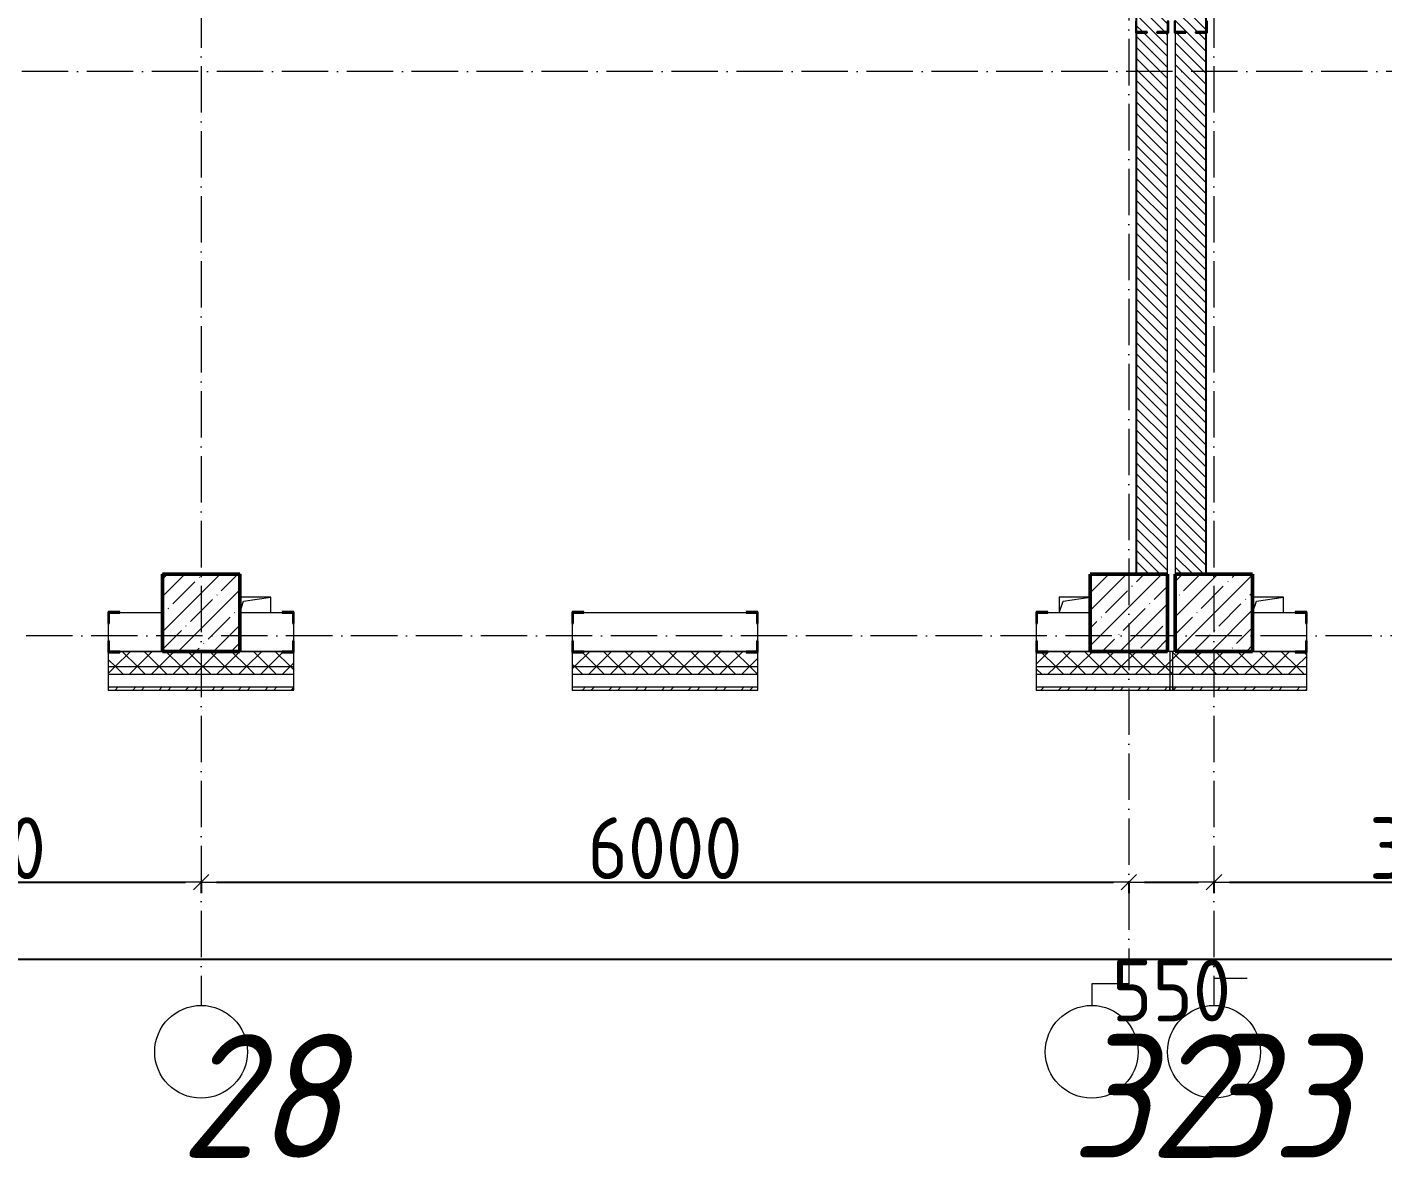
# Model space of a CAD drawing. Header units: millimetres. Extents: x -356862 to 418287, y 0 to 839748.
# Drawn here: x 180254 to 189022, y 510921 to 518234 of the extents above; entities that cross this region are included whole.
import ezdxf

# ---------------------------------------------------------------- set-up
doc = ezdxf.new("R2010")
doc.units = ezdxf.units.MM
doc.linetypes.add('50_200_ШТРИХ_1Т_ш5_п1_п1_', pattern=[700, 500, -100, 0, -100])
for name, color, linetype, lineweight in [('A-____-____-DIMS', 7, 'Continuous', 9), ('A-GENM-____-MCUT', 7, 'Continuous', 25), ('A-GENM-____-OTLN', 7, 'Continuous', 9), ('A-GENM-____-OTLN-1', 7, 'Continuous', 25), ('A-WALL-____-MCUT', 7, 'Continuous', 13), ('A-WALL-____-MCUT-1', 7, 'Continuous', 9), ('A-WALL-____-OTLN', 7, 'Continuous', 9), ('A-WALL-____-PATT-1', 7, 'Continuous', 9), ('A-WALL-FNSH-MCUT-1', 7, 'Continuous', 9), ('S-COLS-____-MCUT', 7, 'Continuous', 50), ('S-COLS-____-OTLN', 7, 'Continuous', 9), ('S-GRID-____-IDEN', 7, 'Continuous', 9), ('S-GRID-____-OTLN', 7, 'Continuous', 9), ('S-GRID-____-OTLN-1', 7, '50_200_ШТРИХ_1Т_ш5_п1_п1_', 9)]:
    doc.layers.add(name, color=color, linetype=linetype, lineweight=lineweight)
doc.styles.add('ISOCPEUR_I_9', font='isocpeui.ttf', dxfattribs={"width": 0.9, "height": 250})
doc.styles.add('СПДС', font='isocpeur.ttf', dxfattribs={"width": 0.9})
doc.dimstyles.new('Размера А3', dxfattribs={"dimtxt": 200, "dimasz": 100, "dimexe": 70, "dimexo": 100, "dimgap": 20, "dimtad": 1, "dimdec": 0, "dimrnd": 10, "dimzin": 0, "dimdsep": 46, "dimtxsty": 'СПДС', "dimblk": 'ARROWHEAD_6', "dimcen": 1, "dimclrd": 256, "dimclre": 256, "dimclrt": 256, "dimazin": 0, "dimtfac": 1, "dimtdec": 0, "dimtmove": 2, "dimatfit": 3, "dimfxl": 1, "dimtolj": 1, "dimtzin": 0, "dimarcsym": 0})
pattern_1 = [(135, (142429.057, 459015.94), (-35.35534, -35.35534), [])]
pattern_2 = [(45, (142429.06, 459015.94), (-70.71068, 70.71068), []), (135, (142429.06, 459015.94), (-70.71068, -70.71068), [])]
pattern_3 = [(45, (142429.06, 459015.94), (-85.53659, 85.53659), []), (45, (142486.08, 459015.94), (-85.53659, 85.53659), [])]

# ---------------------------------------------------------------- blocks, each defined once
blk = doc.blocks.new('BSC_Колонна _Прямоугольная - 500х500-V16-АР1_План отверстий 3 этажа в осях 1-64_Ю-ЯЯ')
at = {"layer": 'S-COLS-____-OTLN'}
h = blk.add_hatch(dxfattribs=at)
h.set_pattern_fill('FP_23', color=256, style=0, pattern_type=2)
h.set_pattern_definition([(45, (-44950, -55431.04), (-114.04925, 114.04925), []), (45, (-44835.95, -55431.04), (-114.04925, 114.04925), [201.613, -40.323, 3.353, -36.97])])
h.paths.add_polyline_path([(-250, -250), (250, -250), (250, 250), (-250, 250), (-250, 177.9)], flags=0)
at = {"layer": 'S-COLS-____-MCUT'}
for p, q in [((250, 250), (-250, 250)), ((-250, 250), (-250, -250)), ((250, -250), (250, 250)), ((-250, -250), (250, -250))]:
    blk.add_line(p, q, dxfattribs=at)
blk = doc.blocks.new('BSC_Колонна _Прямоугольная - 500х500-V44-АР1_План отверстий 3 этажа в осях 1-64_Ю-ЯЯ')
at = {"layer": 'S-COLS-____-OTLN'}
h = blk.add_hatch(dxfattribs=at)
h.set_pattern_fill('FP_52', color=256, style=0, pattern_type=2)
h.set_pattern_definition([(45, (-38950, -55431.04), (-114.04925, 114.04925), []), (45, (-38835.95, -55431.04), (-114.04925, 114.04925), [201.613, -40.323, 3.353, -36.97])])
h.paths.add_polyline_path([(-250, -250), (250, -250), (250, 250), (-250, 250)], flags=0)
at = {"layer": 'S-COLS-____-MCUT'}
for p, q in [((250, 250), (-250, 250)), ((-250, 250), (-250, -250)), ((250, -250), (250, 250)), ((-250, -250), (250, -250))]:
    blk.add_line(p, q, dxfattribs=at)
blk = doc.blocks.new('BSC_Колонна _Прямоугольная - 500х500-V72-АР1_План отверстий 3 этажа в осях 1-64_Ю-ЯЯ')
at = {"layer": 'S-COLS-____-OTLN'}
h = blk.add_hatch(dxfattribs=at)
h.set_pattern_fill('FP_81', color=256, style=0, pattern_type=2)
h.set_pattern_definition([(45, (-45500, -55431.04), (-114.04925, 114.04925), []), (45, (-45385.95, -55431.04), (-114.04925, 114.04925), [201.613, -40.323, 3.353, -36.97])])
h.paths.add_polyline_path([(-250, -250), (250, -250), (250, 250), (-250, 250), (-250, 177.9)], flags=0)
at = {"layer": 'S-COLS-____-MCUT'}
for p, q in [((250, 250), (-250, 250)), ((-250, 250), (-250, -250)), ((250, -250), (250, 250)), ((-250, -250), (250, -250))]:
    blk.add_line(p, q, dxfattribs=at)
blk = doc.blocks.new('Фахверк_СКБ_Уголок - 250_2700-27497298-АР1_План отверстий 3 этажа в осях 1-64_Ю-ЯЯ')
at = {"layer": 'A-GENM-____-MCUT'}
for p, q in [((200, 181), (125, 181)), ((125, 181), (125, 106)), ((200, 175), (200, 181)), ((125, 106), (131, 106)), ((131, 106), (131, 175)), ((131, 175), (200, 175)), ((131, -6), (125, -6)), ((125, -6), (125, -81)), ((125, -81), (200, -81)), ((131, -75), (131, -6)), ((200, -75), (131, -75)), ((200, -81), (200, -75))]:
    blk.add_line(p, q, dxfattribs=at)
blk = doc.blocks.new('Фахверк_СКБ_Уголок - 200_3550-28267367-АР1_План отверстий 3 этажа в осях 1-64_Ю-ЯЯ')
at = {"layer": 'A-GENM-____-MCUT'}
for p, q in [((200, 156), (125, 156)), ((125, 156), (125, 81)), ((131, 81), (131, 150)), ((131, 150), (200, 150)), ((200, 150), (200, 156)), ((125, 81), (131, 81)), ((131, 19), (125, 19)), ((125, 19), (125, -56)), ((131, -50), (131, 19)), ((125, -56), (200, -56)), ((200, -50), (131, -50)), ((200, -56), (200, -50))]:
    blk.add_line(p, q, dxfattribs=at)
blk = doc.blocks.new('Фахверк_СКБ_Уголок - 200_3550-28187522-АР1_План отверстий 3 этажа в осях 1-64_Ю-ЯЯ')
at = {"layer": 'A-GENM-____-MCUT'}
for p, q in [((125, 156), (50, 156)), ((50, 156), (50, 150)), ((50, 150), (119, 150)), ((119, 150), (119, 81)), ((125, 81), (125, 156)), ((119, 81), (125, 81)), ((125, 19), (119, 19)), ((119, 19), (119, -50)), ((125, -56), (125, 19)), ((119, -50), (50, -50)), ((50, -50), (50, -56)), ((50, -56), (125, -56))]:
    blk.add_line(p, q, dxfattribs=at)
blk = doc.blocks.new('AR_Отверстие прямоугольное _в плите_ - AR_Отверстие прямоугольное _в плите_-V178-АР1_План отверстий 3 этажа в осях 1-64_Ю-ЯЯ')
at = {"layer": 'A-GENM-____-OTLN'}
for p, q in [((100, 50), (-100, 50)), ((-100, -50), (-75, 25)), ((-75, 25), (100, 50)), ((100, -50), (100, 50))]:
    blk.add_line(p, q, dxfattribs=at)
blk = doc.blocks.new('AR_Отверстие прямоугольное _в плите_ - AR_Отверстие прямоугольное _в плите_-V185-АР1_План отверстий 3 этажа в осях 1-64_Ю-ЯЯ')
at = {"layer": 'A-GENM-____-OTLN'}
for p, q in [((100, 50), (-100, 50)), ((-100, 50), (-100, -50)), ((-100, -50), (-75, 25)), ((-75, 25), (100, 50))]:
    blk.add_line(p, q, dxfattribs=at)
blk = doc.blocks.new('Стены 3 - Стены 4-31194751-АР1_План отверстий 3 этажа в осях 1-64_Ю-ЯЯ')
at = {"layer": 'A-WALL-____-MCUT'}
for p, q in [((-1798.5, 41030.2), (-1798.5, 41010.2)), ((-1548.5, 41030.2), (-1798.5, 41030.2)), ((-1798.5, 41010.2), (-1548.5, 41010.2)), ((-1548.5, 41010.2), (-1548.5, 41030.2))]:
    blk.add_line(p, q, dxfattribs=at)
blk = doc.blocks.new('Ось сетки - Круг_Ø6_00__ISO-2_5_0_9K_-25732049-АР1_План отверстий 3 этажа в осях 1-64_Ю-ЯЯ')
at = {"layer": 'S-GRID-____-IDEN'}
blk.add_circle((0, 0), 3, dxfattribs=at)
blk = doc.blocks.new('ARROWHEAD_6')
at = {"color": 0, "linetype": 'Continuous'}
for p, q in [((0, 0), (-1, 0)), ((-0.5, -0.5), (0.5, 0.5))]:
    blk.add_line(p, q, dxfattribs=at)
blk = doc.blocks.new('*D2573')
at = {"layer": 'A-____-____-DIMS', "lineweight": -2, "transparency": 16777216}
for p, q in [((178379.1, 512710.5), (178379.1, 512634.4)), ((178479.1, 512704.4), (181279.1, 512704.4)), ((181379.1, 512710.5), (181379.1, 512634.4))]:
    blk.add_line(p, q, dxfattribs=at)
at = {"layer": 'Defpoints', "color": 0, "transparency": 16777216}
for p in [(178379.1, 512810.5), (181379.1, 512810.5), (181379.1, 512704.4)]:
    blk.add_point(p, dxfattribs=at)
at = {"layer": 'A-____-____-DIMS', "lineweight": -2, "transparency": 16777216, "xscale": 100, "yscale": 100, "zscale": 100, "rotation": 180}
blk.add_blockref('ARROWHEAD_6', (178379.1, 512704.4), dxfattribs=at)
at = {"layer": 'A-____-____-DIMS', "lineweight": -2, "transparency": 16777216, "xscale": 100, "yscale": 100, "zscale": 100}
blk.add_blockref('ARROWHEAD_6', (181379.1, 512704.4), dxfattribs=at)
at = {"layer": 'A-____-____-DIMS', "transparency": 16777216, "insert": (179879.1, 512924.4), "char_height": 400, "attachment_point": 5, "style": 'СПДС'}
blk.add_mtext('\\A1;3000', dxfattribs=at)
blk = doc.blocks.new('*D2574')
at = {"layer": 'A-____-____-DIMS', "lineweight": -2, "transparency": 16777216}
for p, q in [((181379.1, 512710.5), (181379.1, 512634.4)), ((181479.1, 512704.4), (187279.1, 512704.4)), ((187379.1, 512710.5), (187379.1, 512634.4))]:
    blk.add_line(p, q, dxfattribs=at)
at = {"layer": 'Defpoints', "color": 0, "transparency": 16777216}
for p in [(181379.1, 512810.5), (187379.1, 512810.5), (187379.1, 512704.4)]:
    blk.add_point(p, dxfattribs=at)
at = {"layer": 'A-____-____-DIMS', "lineweight": -2, "transparency": 16777216, "xscale": 100, "yscale": 100, "zscale": 100, "rotation": 180}
blk.add_blockref('ARROWHEAD_6', (181379.1, 512704.4), dxfattribs=at)
at = {"layer": 'A-____-____-DIMS', "lineweight": -2, "transparency": 16777216, "xscale": 100, "yscale": 100, "zscale": 100}
blk.add_blockref('ARROWHEAD_6', (187379.1, 512704.4), dxfattribs=at)
at = {"layer": 'A-____-____-DIMS', "transparency": 16777216, "insert": (184379.1, 512924.4), "char_height": 400, "attachment_point": 5, "style": 'СПДС'}
blk.add_mtext('\\A1;6000', dxfattribs=at)
blk = doc.blocks.new('*D2575')
at = {"layer": 'A-____-____-DIMS', "lineweight": -2, "transparency": 16777216}
for p, q in [((187379.1, 512710.5), (187379.1, 512634.4)), ((187479.1, 512704.4), (187829.1, 512704.4)), ((187929.1, 512710.5), (187929.1, 512634.4))]:
    blk.add_line(p, q, dxfattribs=at)
at = {"layer": 'Defpoints', "color": 0, "transparency": 16777216}
for p in [(187379.1, 512810.5), (187929.1, 512810.5), (187929.1, 512704.4)]:
    blk.add_point(p, dxfattribs=at)
at = {"layer": 'A-____-____-DIMS', "lineweight": -2, "transparency": 16777216, "xscale": 100, "yscale": 100, "zscale": 100, "rotation": 180}
blk.add_blockref('ARROWHEAD_6', (187379.1, 512704.4), dxfattribs=at)
at = {"layer": 'A-____-____-DIMS', "lineweight": -2, "transparency": 16777216, "xscale": 100, "yscale": 100, "zscale": 100}
blk.add_blockref('ARROWHEAD_6', (187929.1, 512704.4), dxfattribs=at)
at = {"layer": 'A-____-____-DIMS', "transparency": 16777216, "insert": (187654.1, 512004.4), "char_height": 400, "attachment_point": 5, "style": 'СПДС'}
blk.add_mtext('\\A1;550', dxfattribs=at)
blk = doc.blocks.new('*D2576')
at = {"layer": 'A-____-____-DIMS', "lineweight": -2, "transparency": 16777216}
for p, q in [((187929.1, 512710.5), (187929.1, 512634.4)), ((188029.1, 512704.4), (190829.1, 512704.4)), ((190929.1, 512710.5), (190929.1, 512634.4))]:
    blk.add_line(p, q, dxfattribs=at)
at = {"layer": 'Defpoints', "color": 0, "transparency": 16777216}
for p in [(187929.1, 512810.5), (190929.1, 512810.5), (190929.1, 512704.4)]:
    blk.add_point(p, dxfattribs=at)
at = {"layer": 'A-____-____-DIMS', "lineweight": -2, "transparency": 16777216, "xscale": 100, "yscale": 100, "zscale": 100, "rotation": 180}
blk.add_blockref('ARROWHEAD_6', (187929.1, 512704.4), dxfattribs=at)
at = {"layer": 'A-____-____-DIMS', "lineweight": -2, "transparency": 16777216, "xscale": 100, "yscale": 100, "zscale": 100}
blk.add_blockref('ARROWHEAD_6', (190929.1, 512704.4), dxfattribs=at)
at = {"layer": 'A-____-____-DIMS', "transparency": 16777216, "insert": (189429.1, 512924.4), "char_height": 400, "attachment_point": 5, "style": 'СПДС'}
blk.add_mtext('\\A1;3000', dxfattribs=at)
blk = doc.blocks.new('*D2585')
at = {"layer": 'A-____-____-DIMS', "lineweight": -2, "transparency": 16777216}
for p, q in [((140079.1, 512213.7), (140079.1, 512137.6)), ((140179.1, 512207.6), (213379.1, 512207.6)), ((213479.1, 512213.7), (213479.1, 512137.6))]:
    blk.add_line(p, q, dxfattribs=at)
at = {"layer": 'Defpoints', "color": 0, "transparency": 16777216}
for p in [(140079.1, 512313.7), (213479.1, 512313.7), (213479.1, 512207.6)]:
    blk.add_point(p, dxfattribs=at)
at = {"layer": 'A-____-____-DIMS', "lineweight": -2, "transparency": 16777216, "xscale": 100, "yscale": 100, "zscale": 100, "rotation": 180}
blk.add_blockref('ARROWHEAD_6', (140079.1, 512207.6), dxfattribs=at)
at = {"layer": 'A-____-____-DIMS', "lineweight": -2, "transparency": 16777216, "xscale": 100, "yscale": 100, "zscale": 100}
blk.add_blockref('ARROWHEAD_6', (213479.1, 512207.6), dxfattribs=at)
at = {"layer": 'A-____-____-DIMS', "transparency": 16777216, "insert": (176779.1, 512427.6), "char_height": 400, "attachment_point": 5, "style": 'СПДС'}
blk.add_mtext('\\A1;73400', dxfattribs=at)

msp = doc.modelspace()

# ---------------------------------------------------------------- hatches: boundary and pattern name
at = {"layer": 'A-WALL-____-PATT-1'}
h = msp.add_hatch(dxfattribs=at)
h.set_pattern_fill('FP_9', color=256, style=0, pattern_type=2)
h.set_pattern_definition(pattern_1)
h.paths.add_polyline_path([(187429.0567, 514696.983), (187629.0567, 514696.983), (187629.0567, 518196.983), (187560.0567, 518196.983), (187560.0567, 518202.983), (187629.0567, 518202.983), (187629.0567, 521696.983), (187429.0567, 521696.983), (187429.0567, 518202.983), (187498.0567, 518202.983), (187498.0567, 518196.983), (187429.0567, 518196.983), (187429.0567, 516239.3938)], flags=0)
h = msp.add_hatch(dxfattribs=at)
h.set_pattern_fill('FP_9', color=256, style=0, pattern_type=2)
h.set_pattern_definition(pattern_1)
h.paths.add_polyline_path([(187679.0567, 514696.983), (187879.0567, 514696.983), (187879.0567, 518196.983), (187810.0567, 518196.983), (187810.0567, 518202.983), (187879.0567, 518202.983), (187879.0567, 521696.983), (187679.0567, 521696.983), (187679.0567, 518202.983), (187748.0567, 518202.983), (187748.0567, 518196.983), (187679.0567, 518196.983), (187679.0567, 516239.3938)], flags=0)
h = msp.add_hatch(dxfattribs=at)
h.set_pattern_fill('FP_4', color=256, style=0, pattern_type=2)
h.set_pattern_definition(pattern_2)
h.paths.add_polyline_path([(216648.5309, 514096.983), (216729.0567, 514096.983), (216729.0567, 514196.983), (210379.0567, 514196.983), (210379.0567, 514096.983), (213113.6023, 514096.983)], flags=0)
h.paths.add_polyline_path([(206043.7451, 514096.983), (206429.0567, 514096.983), (206429.0567, 514190.983), (206354.0567, 514190.983), (206354.0567, 514196.983), (205404.0567, 514196.983), (205404.0567, 514190.983), (205329.0567, 514190.983), (205329.0567, 514096.983), (205679.0567, 514096.983)], flags=0)
h.paths.add_polyline_path([(207811.2094, 514096.983), (209379.0567, 514096.983), (209379.0567, 514196.983), (207504.0567, 514196.983), (207504.0567, 514190.983), (207429.0567, 514190.983), (207429.0567, 514096.983)], flags=0)
h.paths.add_polyline_path([(202404.0567, 514096.983), (203529.0567, 514096.983), (203529.0567, 514190.983), (203454.0567, 514190.983), (203454.0567, 514196.983), (202404.0567, 514196.983), (202404.0567, 514190.983), (202329.0567, 514190.983), (202329.0567, 514096.983), (202335.0567, 514096.983)], flags=0)
h.paths.add_polyline_path([(200529.0567, 514096.983), (200529.0567, 514190.983), (200454.0567, 514190.983), (200454.0567, 514196.983), (199404.0567, 514196.983), (199404.0567, 514190.983), (199329.0567, 514190.983), (199329.0567, 514096.983), (199857.6201, 514096.983)], flags=0)
h.paths.add_polyline_path([(196404.0567, 514096.983), (197529.0567, 514096.983), (197529.0567, 514190.983), (197454.0567, 514190.983), (197454.0567, 514196.983), (196404.0567, 514196.983), (196404.0567, 514190.983), (196329.0567, 514190.983), (196329.0567, 514096.983)], flags=0)
h.paths.add_polyline_path([(194454.0567, 514096.983), (194529.0567, 514096.983), (194529.0567, 514190.983), (194454.0567, 514190.983), (194454.0567, 514196.983), (193404.0567, 514196.983), (193404.0567, 514190.983), (193329.0567, 514190.983), (193329.0567, 514096.983), (193671.4951, 514096.983)], flags=0)
h.paths.add_polyline_path([(190679.0567, 514096.983), (191529.0567, 514096.983), (191529.0567, 514190.983), (191454.0567, 514190.983), (191454.0567, 514196.983), (190404.0567, 514196.983), (190404.0567, 514190.983), (190329.0567, 514190.983), (190329.0567, 514096.983), (190404.0567, 514096.983)], flags=0)
h.paths.add_polyline_path([(188369.1023, 514096.983), (188529.0567, 514096.983), (188529.0567, 514190.983), (188454.0567, 514190.983), (188454.0567, 514196.983), (186854.0567, 514196.983), (186854.0567, 514190.983), (186779.0567, 514190.983), (186779.0567, 514096.983), (187485.3701, 514096.983)], flags=0)
h.paths.add_polyline_path([(184834.1737, 514096.983), (184979.0567, 514096.983), (184979.0567, 514190.983), (184904.0567, 514190.983), (184904.0567, 514196.983), (183854.0567, 514196.983), (183854.0567, 514190.983), (183779.0567, 514190.983), (183779.0567, 514096.983)], flags=0)
h.paths.add_polyline_path([(181979.0567, 514096.983), (181979.0567, 514190.983), (181904.0567, 514190.983), (181904.0567, 514196.983), (180854.0567, 514196.983), (180854.0567, 514190.983), (180779.0567, 514190.983), (180779.0567, 514096.983), (181299.2451, 514096.983)], flags=0)
h.paths.add_polyline_path([(178648.0487, 514096.983), (178979.0567, 514096.983), (178979.0567, 514190.983), (178904.0567, 514190.983), (178904.0567, 514196.983), (177854.0567, 514196.983), (177854.0567, 514190.983), (177779.0567, 514190.983), (177779.0567, 514096.983), (178206.1826, 514096.983)], flags=0)
h.paths.add_polyline_path([(174854.0567, 514096.983), (175979.0567, 514096.983), (175979.0567, 514190.983), (175904.0567, 514190.983), (175904.0567, 514196.983), (174854.0567, 514196.983), (174854.0567, 514190.983), (174779.0567, 514190.983), (174779.0567, 514096.983), (174785.0567, 514096.983)], flags=0)
h.paths.add_polyline_path([(171779.0567, 514096.983), (172979.0567, 514096.983), (172979.0567, 514190.983), (172904.0567, 514190.983), (172904.0567, 514196.983), (171854.0567, 514196.983), (171854.0567, 514190.983), (171779.0567, 514190.983)], flags=0)
h.paths.add_polyline_path([(169979.0567, 514096.983), (169979.0567, 514190.983), (169904.0567, 514190.983), (169904.0567, 514196.983), (168854.0567, 514196.983), (168854.0567, 514190.983), (168779.0567, 514190.983), (168779.0567, 514096.983), (169810.7272, 514096.983)], flags=0)
h.paths.add_polyline_path([(165854.0567, 514096.983), (166979.0567, 514096.983), (166979.0567, 514190.983), (166904.0567, 514190.983), (166904.0567, 514196.983), (165854.0567, 514196.983), (165854.0567, 514190.983), (165779.0567, 514190.983), (165779.0567, 514096.983), (165785.0567, 514096.983)], flags=0)
h.paths.add_polyline_path([(163979.0567, 514096.983), (163979.0567, 514190.983), (163904.0567, 514190.983), (163904.0567, 514196.983), (162854.0567, 514196.983), (162854.0567, 514190.983), (162779.0567, 514190.983), (162779.0567, 514096.983), (163904.0567, 514096.983)], flags=0)
h.paths.add_polyline_path([(160629.0567, 514096.983), (160979.0567, 514096.983), (160979.0567, 514190.983), (160904.0567, 514190.983), (160904.0567, 514196.983), (159854.0567, 514196.983), (159854.0567, 514190.983), (159779.0567, 514190.983), (159779.0567, 514096.983), (160129.0567, 514096.983)], flags=0)
h.paths.add_polyline_path([(158779.0567, 514096.983), (158779.0567, 514190.983), (158704.0567, 514190.983), (158704.0567, 514196.983), (148979.0567, 514196.983), (148979.0567, 514096.983), (158322.2094, 514096.983)], flags=0)
h.paths.add_polyline_path([(147979.0567, 514096.983), (147979.0567, 514196.983), (139979.0567, 514196.983), (139979.0567, 514096.983), (145949.9594, 514096.983)], flags=0)
h = msp.add_hatch(dxfattribs=at)
h.set_pattern_fill('FP_4', color=256, style=0, pattern_type=2)
h.set_pattern_definition(pattern_2)
h.paths.add_polyline_path([(216729.0567, 514046.983), (216729.0567, 514096.983), (210379.0567, 514096.983), (210379.0567, 514046.983), (216648.5309, 514046.983)], flags=0)
h.paths.add_polyline_path([(209379.0567, 514046.983), (209379.0567, 514096.983), (207429.0567, 514096.983), (207429.0567, 514046.983), (207811.2094, 514046.983)], flags=0)
h.paths.add_polyline_path([(203529.0567, 514046.983), (203529.0567, 514096.983), (202329.0567, 514096.983), (202329.0567, 514046.983), (202508.8166, 514046.983)], flags=0)
h.paths.add_polyline_path([(206043.7451, 514046.983), (206429.0567, 514046.983), (206429.0567, 514096.983), (205329.0567, 514096.983), (205329.0567, 514046.983)], flags=0)
h.paths.add_polyline_path([(199857.6201, 514046.983), (200529.0567, 514046.983), (200529.0567, 514096.983), (199329.0567, 514096.983), (199329.0567, 514046.983)], flags=0)
h.paths.add_polyline_path([(197529.0567, 514046.983), (197529.0567, 514096.983), (196329.0567, 514096.983), (196329.0567, 514046.983), (197206.4237, 514046.983)], flags=0)
h.paths.add_polyline_path([(194529.0567, 514046.983), (194529.0567, 514096.983), (193329.0567, 514096.983), (193329.0567, 514046.983), (193671.4951, 514046.983)], flags=0)
h.paths.add_polyline_path([(191529.0567, 514046.983), (191529.0567, 514096.983), (190329.0567, 514096.983), (190329.0567, 514046.983), (191020.2987, 514046.983)], flags=0)
h.paths.add_polyline_path([(188529.0567, 514046.983), (188529.0567, 514096.983), (186779.0567, 514096.983), (186779.0567, 514046.983), (188369.1023, 514046.983)], flags=0)
h.paths.add_polyline_path([(184979.0567, 514046.983), (184979.0567, 514096.983), (183779.0567, 514096.983), (183779.0567, 514046.983), (184834.1737, 514046.983)], flags=0)
h.paths.add_polyline_path([(181979.0567, 514046.983), (181979.0567, 514096.983), (180779.0567, 514096.983), (180779.0567, 514046.983), (181299.2451, 514046.983)], flags=0)
h.paths.add_polyline_path([(178979.0567, 514046.983), (178979.0567, 514096.983), (177779.0567, 514096.983), (177779.0567, 514046.983), (178648.0487, 514046.983)], flags=0)
h.paths.add_polyline_path([(174779.0567, 514046.983), (175979.0567, 514046.983), (175979.0567, 514096.983), (174779.0567, 514096.983)], flags=0)
h.paths.add_polyline_path([(172461.9237, 514046.983), (172979.0567, 514046.983), (172979.0567, 514096.983), (171779.0567, 514096.983), (171779.0567, 514046.983)], flags=0)
h.paths.add_polyline_path([(169810.7272, 514046.983), (169979.0567, 514046.983), (169979.0567, 514096.983), (168779.0567, 514096.983), (168779.0567, 514046.983), (168926.9951, 514046.983)], flags=0)
h.paths.add_polyline_path([(166979.0567, 514046.983), (166979.0567, 514096.983), (165779.0567, 514096.983), (165779.0567, 514046.983), (166275.7987, 514046.983)], flags=0)
h.paths.add_polyline_path([(163624.6022, 514046.983), (163979.0567, 514046.983), (163979.0567, 514096.983), (162779.0567, 514096.983), (162779.0567, 514046.983)], flags=0)
h.paths.add_polyline_path([(160973.4058, 514046.983), (160979.0567, 514046.983), (160979.0567, 514096.983), (159779.0567, 514096.983), (159779.0567, 514046.983), (160089.6737, 514046.983)], flags=0)
h.paths.add_polyline_path([(158322.2094, 514046.983), (158779.0567, 514046.983), (158779.0567, 514096.983), (148979.0567, 514096.983), (148979.0567, 514046.983), (156554.7451, 514046.983)], flags=0)
h.paths.add_polyline_path([(147979.0567, 514046.983), (147979.0567, 514096.983), (139879.0567, 514096.983), (139879.0567, 514046.983), (145949.9594, 514046.983)], flags=0)
h = msp.add_hatch(dxfattribs=at)
h.set_pattern_fill('FP_6', color=256, style=0, pattern_type=2)
h.set_pattern_definition(pattern_3)
h.paths.add_polyline_path([(187485.3701, 513946.983), (187644.0567, 513946.983), (187644.0567, 513966.983), (186779.0567, 513966.983), (186779.0567, 513946.983)], flags=0)
h.paths.add_polyline_path([(184979.0567, 513946.983), (184979.0567, 513966.983), (183779.0567, 513966.983), (183779.0567, 513946.983), (184834.1737, 513946.983)], flags=0)
h.paths.add_polyline_path([(181979.0567, 513946.983), (181979.0567, 513966.983), (180779.0567, 513966.983), (180779.0567, 513946.983), (181299.2451, 513946.983)], flags=0)
h.paths.add_polyline_path([(178979.0567, 513946.983), (178979.0567, 513966.983), (177779.0567, 513966.983), (177779.0567, 513946.983), (178648.0487, 513946.983)], flags=0)
h.paths.add_polyline_path([(175979.0567, 513946.983), (175979.0567, 513966.983), (174779.0567, 513966.983), (174779.0567, 513946.983), (175113.1201, 513946.983)], flags=0)
h.paths.add_polyline_path([(172461.9237, 513946.983), (172979.0567, 513946.983), (172979.0567, 513966.983), (171779.0567, 513966.983), (171779.0567, 513946.983)], flags=0)
h.paths.add_polyline_path([(169810.7272, 513946.983), (169979.0567, 513946.983), (169979.0567, 513966.983), (168779.0567, 513966.983), (168779.0567, 513946.983), (168926.9951, 513946.983)], flags=0)
h.paths.add_polyline_path([(165779.0567, 513946.983), (166979.0567, 513946.983), (166979.0567, 513966.983), (165779.0567, 513966.983)], flags=0)
h.paths.add_polyline_path([(162779.0567, 513946.983), (163979.0567, 513946.983), (163979.0567, 513966.983), (162779.0567, 513966.983)], flags=0)
h.paths.add_polyline_path([(159779.0567, 513946.983), (160979.0567, 513946.983), (160979.0567, 513966.983), (159779.0567, 513966.983)], flags=0)
h.paths.add_polyline_path([(158779.0567, 513946.983), (158779.0567, 513966.983), (148979.0567, 513966.983), (148979.0567, 513946.983), (158322.2094, 513946.983)], flags=0)
h.paths.add_polyline_path([(147979.0567, 513946.983), (147979.0567, 513966.983), (139749.0567, 513966.983), (139749.0567, 513946.983), (145949.9594, 513946.983)], flags=0)
h = msp.add_hatch(dxfattribs=at)
h.set_pattern_fill('FP_6', color=256, style=0, pattern_type=2)
h.set_pattern_definition(pattern_3)
h.paths.add_polyline_path([(202508.8166, 513946.983), (202949.0567, 513946.983), (202949.0567, 513966.983), (202329.0567, 513966.983), (202329.0567, 513946.983)], flags=0)
h.paths.add_polyline_path([(200529.0567, 513946.983), (200529.0567, 513966.983), (199329.0567, 513966.983), (199329.0567, 513946.983), (199857.6201, 513946.983)], flags=0)
h.paths.add_polyline_path([(196329.0567, 513946.983), (197529.0567, 513946.983), (197529.0567, 513966.983), (196329.0567, 513966.983)], flags=0)
h.paths.add_polyline_path([(194529.0567, 513946.983), (194529.0567, 513966.983), (193329.0567, 513966.983), (193329.0567, 513946.983), (193671.4951, 513946.983)], flags=0)
h.paths.add_polyline_path([(191020.2987, 513946.983), (191529.0567, 513946.983), (191529.0567, 513966.983), (190329.0567, 513966.983), (190329.0567, 513946.983)], flags=0)
h.paths.add_polyline_path([(188529.0567, 513946.983), (188529.0567, 513966.983), (187664.0567, 513966.983), (187664.0567, 513946.983), (188369.1023, 513946.983)], flags=0)

# ---------------------------------------------------------------- linework, layer by layer
for points in [[(187429.0567, 514696.983), (187429.0567, 521696.983)], [(187879.0567, 514696.983), (187879.0567, 521696.983)], [(181129.0567, 514446.983), (181129.0567, 514696.983), (181629.0567, 514696.983), (181629.0567, 514446.983)]]:
    msp.add_lwpolyline(points)
at = {"layer": 'A-WALL-____-MCUT'}
for p, q in [((187429.0567, 518196.983), (187429.0567, 514696.983)), ((187629.0567, 514696.983), (187629.0567, 518196.983)), ((187679.0567, 518196.983), (187679.0567, 514696.983)), ((187879.0567, 514696.983), (187879.0567, 518196.983)), ((181129.0567, 514446.983), (180854.0567, 514446.983)), ((181904.0567, 514446.983), (181629.0567, 514446.983)), ((184904.0567, 514446.983), (183854.0567, 514446.983)), ((187129.0567, 514446.983), (186854.0567, 514446.983)), ((188454.0567, 514446.983), (188179.0567, 514446.983)), ((180779.0567, 514377.983), (180779.0567, 514265.983)), ((181979.0567, 514265.983), (181979.0567, 514377.983)), ((183779.0567, 514377.983), (183779.0567, 514265.983)), ((184979.0567, 514265.983), (184979.0567, 514377.983)), ((186779.0567, 514377.983), (186779.0567, 514265.983)), ((188529.0567, 514265.983), (188529.0567, 514377.983)), ((180779.0567, 514190.983), (180779.0567, 513966.983)), ((181979.0567, 513966.983), (181979.0567, 514190.983)), ((183779.0567, 514190.983), (183779.0567, 513966.983)), ((184979.0567, 513966.983), (184979.0567, 514190.983)), ((186779.0567, 514190.983), (186779.0567, 513966.983)), ((187679.0567, 514196.983), (187629.0567, 514196.983)), ((188529.0567, 513966.983), (188529.0567, 514190.983)), ((180779.0567, 513966.983), (181979.0567, 513966.983)), ((183779.0567, 513966.983), (184979.0567, 513966.983)), ((186779.0567, 513966.983), (188529.0567, 513966.983))]:
    msp.add_line(p, q, dxfattribs=at)
at = {"layer": 'A-WALL-____-MCUT-1'}
for p, q in [((181129.0567, 514196.983), (180854.0567, 514196.983)), ((180854.0567, 514196.983), (181129.0567, 514196.983)), ((181904.0567, 514196.983), (181629.0567, 514196.983)), ((181629.0567, 514196.983), (181904.0567, 514196.983)), ((184904.0567, 514196.983), (183854.0567, 514196.983)), ((183854.0567, 514196.983), (184904.0567, 514196.983)), ((187129.0567, 514196.983), (186854.0567, 514196.983)), ((186854.0567, 514196.983), (187129.0567, 514196.983)), ((188454.0567, 514196.983), (188179.0567, 514196.983)), ((188179.0567, 514196.983), (188454.0567, 514196.983)), ((181979.0567, 514096.983), (180779.0567, 514096.983)), ((181979.0567, 514046.983), (180779.0567, 514046.983)), ((184979.0567, 514096.983), (183779.0567, 514096.983)), ((184979.0567, 514046.983), (183779.0567, 514046.983)), ((188529.0567, 514096.983), (186779.0567, 514096.983)), ((188529.0567, 514046.983), (186779.0567, 514046.983))]:
    msp.add_line(p, q, dxfattribs=at)
at = {"layer": 'A-WALL-FNSH-MCUT-1'}
for p, q in [((180779.0567, 513966.983), (180779.0567, 513946.983)), ((181979.0567, 513946.983), (181979.0567, 513966.983)), ((183779.0567, 513966.983), (183779.0567, 513966.983)), ((183779.0567, 513966.983), (183779.0567, 513946.983)), ((184979.0567, 513946.983), (184979.0567, 513966.983)), ((186779.0567, 513966.983), (186779.0567, 513966.983)), ((186779.0567, 513966.983), (186779.0567, 513946.983)), ((187644.0567, 513946.983), (187644.0567, 513966.983)), ((187664.0567, 513966.983), (187664.0567, 513946.983)), ((188529.0567, 513946.983), (188529.0567, 513966.983)), ((188529.0567, 513966.983), (188529.0567, 513966.983)), ((180779.0567, 513946.983), (181979.0567, 513946.983)), ((183779.0567, 513946.983), (184979.0567, 513946.983)), ((186779.0567, 513946.983), (187644.0567, 513946.983)), ((187664.0567, 513946.983), (188529.0567, 513946.983))]:
    msp.add_line(p, q, dxfattribs=at)
at = {"layer": 'S-GRID-____-OTLN'}
msp.add_line((187929.0567, 512083.3058), (188143.186, 512083.3058), dxfattribs=at)
at = {"layer": 'S-GRID-____-OTLN-1', "color": 251, "ltscale": 0.6, "true_color": 0x636466}
for p, q in [((181379.0567, 549908.7924), (181379.0567, 511907.5288)), ((187929.0567, 549908.7924), (187929.0567, 511907.5288)), ((187379.0567, 549665.1201), (187379.0567, 512046.2552)), ((217909.0972, 517946.983), (137760.2865, 517946.983)), ((246503.4633, 514296.983), (137760.2865, 514296.983)), ((187138.6669, 512046.2552), (187138.6669, 511907.5288)), ((187379.0567, 512046.2552), (187138.6669, 512046.2552))]:
    msp.add_line(p, q, dxfattribs=at)

# ---------------------------------------------------------------- block references
at = {"layer": 'A-GENM-____-OTLN'}
for name, p in [('AR_Отверстие прямоугольное _в плите_ - AR_Отверстие прямоугольное _в плите_-V178-АР1_План отверстий 3 этажа в осях 1-64_Ю-ЯЯ', (181729.0567, 514496.983)), ('AR_Отверстие прямоугольное _в плите_ - AR_Отверстие прямоугольное _в плите_-V185-АР1_План отверстий 3 этажа в осях 1-64_Ю-ЯЯ', (187029.0567, 514496.983)), ('AR_Отверстие прямоугольное _в плите_ - AR_Отверстие прямоугольное _в плите_-V178-АР1_План отверстий 3 этажа в осях 1-64_Ю-ЯЯ', (188279.0567, 514496.983))]:
    msp.add_blockref(name, p, dxfattribs=at)
at = {"layer": 'A-GENM-____-OTLN-1'}
for name, p, rotation in [('Фахверк_СКБ_Уголок - 200_3550-28267367-АР1_План отверстий 3 этажа в осях 1-64_Ю-ЯЯ', (187579.0567, 518071.983), 89.99999999999993), ('Фахверк_СКБ_Уголок - 200_3550-28187522-АР1_План отверстий 3 этажа в осях 1-64_Ю-ЯЯ', (187729.0567, 518321.983), 269.9999999999999), ('Фахверк_СКБ_Уголок - 250_2700-27497298-АР1_План отверстий 3 этажа в осях 1-64_Ю-ЯЯ', (182104.0567, 514371.983), 180), ('Фахверк_СКБ_Уголок - 250_2700-27497298-АР1_План отверстий 3 этажа в осях 1-64_Ю-ЯЯ', (185104.0567, 514371.983), 180), ('Фахверк_СКБ_Уголок - 250_2700-27497298-АР1_План отверстий 3 этажа в осях 1-64_Ю-ЯЯ', (188654.0567, 514371.983), 180)]:
    msp.add_blockref(name, p, dxfattribs=dict(at, rotation=rotation))
for p in [(180654.0567, 514271.983), (183654.0567, 514271.983), (186654.0567, 514271.983)]:
    msp.add_blockref('Фахверк_СКБ_Уголок - 250_2700-27497298-АР1_План отверстий 3 этажа в осях 1-64_Ю-ЯЯ', p, dxfattribs=at)
at = {"layer": 'A-WALL-____-OTLN', "rotation": 89.9999999999999}
msp.add_blockref('Стены 3 - Стены 4-31194751-АР1_План отверстий 3 этажа в осях 1-64_Ю-ЯЯ', (228674.2987, 515745.4947), dxfattribs=at)
at = {"layer": 'S-COLS-____-OTLN'}
for name, p in [('BSC_Колонна _Прямоугольная - 500х500-V44-АР1_План отверстий 3 этажа в осях 1-64_Ю-ЯЯ', (181379.0567, 514446.983)), ('BSC_Колонна _Прямоугольная - 500х500-V16-АР1_План отверстий 3 этажа в осях 1-64_Ю-ЯЯ', (187379.0567, 514446.983)), ('BSC_Колонна _Прямоугольная - 500х500-V72-АР1_План отверстий 3 этажа в осях 1-64_Ю-ЯЯ', (187929.0567, 514446.983))]:
    msp.add_blockref(name, p, dxfattribs=at)
at = {"layer": 'S-GRID-____-IDEN', "xscale": 99.99999999999993, "yscale": 99.99999999999993, "zscale": 99.99999999999993, "rotation": 180}
for p in [(181379.0567, 511607.5288), (187138.6669, 511607.5288), (187929.0567, 511607.5288)]:
    msp.add_blockref('Ось сетки - Круг_Ø6_00__ISO-2_5_0_9K_-25732049-АР1_План отверстий 3 этажа в осях 1-64_Ю-ЯЯ', p, dxfattribs=at)

# ---------------------------------------------------------------- texts
at = {"layer": 'S-GRID-____-IDEN', "char_height": 800, "width": 404.0505, "attachment_point": 1, "style": 'ISOCPEUR_I_9'}
for s, insert in [('28', (181244.685, 511721.4625)), ('32', (187004.2952, 511721.4625)), ('33', (187794.685, 511721.4625))]:
    msp.add_mtext(s, dxfattribs=dict(at, insert=insert))

# ---------------------------------------------------------------- dimensions: what is measured, and where the dimension line sits
at = {"layer": 'A-____-____-DIMS'}
for base, p1, p2, picture, middle in [((181379.0567, 512704.4081), (178379.0567, 512810.4741), (181379.0567, 512810.4741), '*D2573', (179879.0567, 512924.4081)), ((187379.0567, 512704.4081), (181379.0567, 512810.4741), (187379.0567, 512810.4741), '*D2574', (184379.0567, 512924.4081)), ((190929.0567, 512704.4081), (187929.0567, 512810.4741), (190929.0567, 512810.4741), '*D2576', (189429.0567, 512924.4081)), ((187929.0567, 512704.4081), (187379.0567, 512810.4741), (187929.0567, 512810.4741), '*D2575', (187654.0567, 512004.4081)), ((213479.0567, 512207.6078), (140079.0567, 512313.6738), (213479.0567, 512313.6738), '*D2585', (176779.0567, 512427.6078))]:
    dim = msp.add_linear_dim(base=base, p1=p1, p2=p2, dimstyle='Размера А3', override={"dimtxt": 400}, dxfattribs=at)
    dim.commit()
    dim.dimension.update_dxf_attribs({"geometry": picture, "text_midpoint": middle})

doc.saveas('drawing.dxf')
